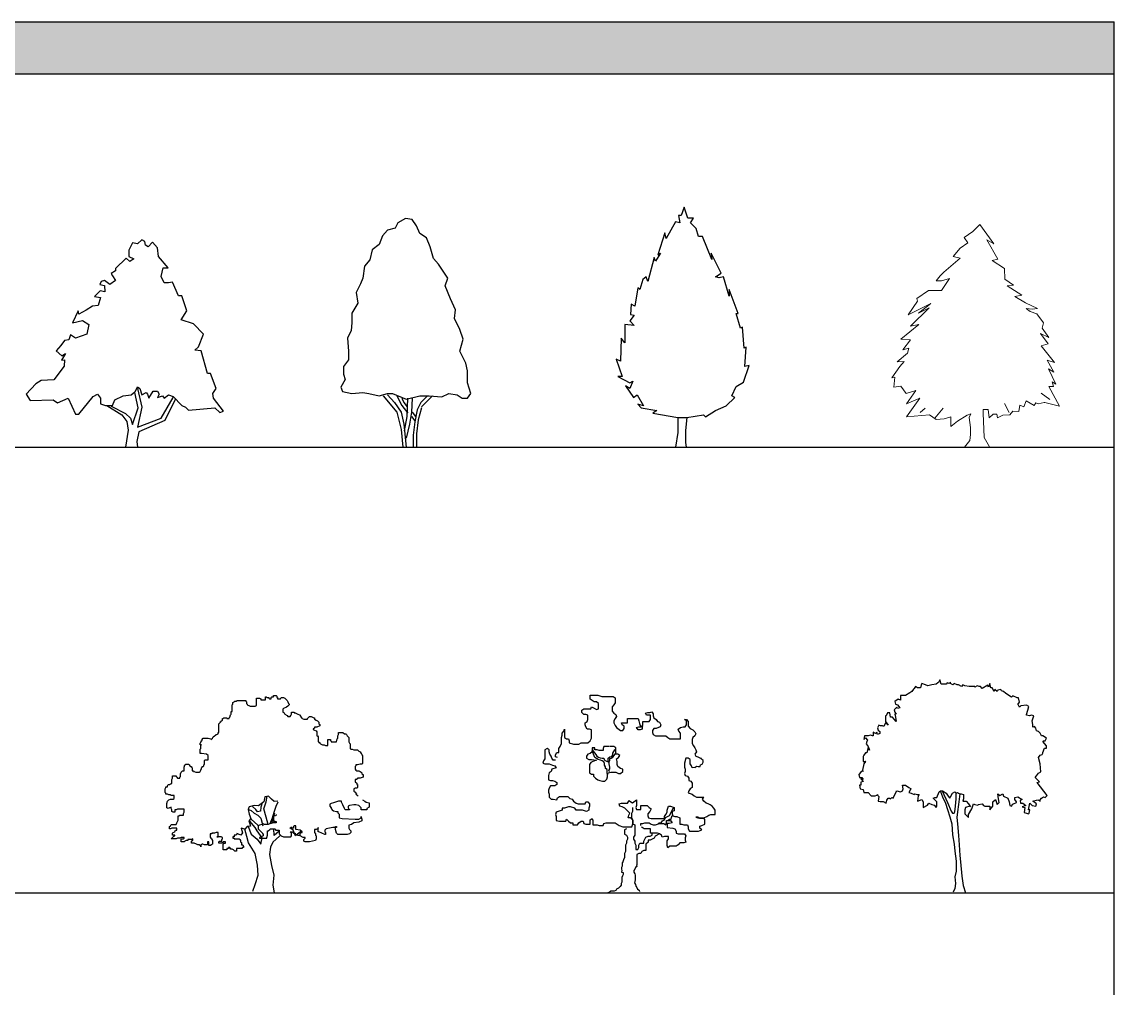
# Model space of a CAD drawing. Header units: millimetres. Extents: x 157249 to 320429, y 217580 to 295459.
# Drawn here: x 276411 to 320429, y 256520 to 295459 of the extents above; entities that cross this region are included whole.
import ezdxf

# ---------------------------------------------------------------- set-up
doc = ezdxf.new("R2010")
doc.units = ezdxf.units.MM
doc.layers.add('www.cad-blocks.net', color=7, linetype='Continuous')

# ---------------------------------------------------------------- blocks, each defined once
blk = doc.blocks.new('A$C7D39105E')
for p, q in [((4276, 8224), (4126, 7933)), ((4126, 7933), (4126, 7675)), ((4478, 8191), (4276, 8224)), ((4654, 8353), (4478, 8191)), ((4780, 8288), (4654, 8353)), ((4805, 8127), (4780, 8288)), ((4905, 8062), (4805, 8127)), ((5081, 8256), (4905, 8062)), ((5284, 8032), (5081, 8256)), ((5333, 7675), (5283, 8030)), ((4025, 7611), (3597, 7192)), ((4176, 7482), (4025, 7611)), ((4126, 7675), (4327, 7579)), ((4327, 7579), (4176, 7482)), ((5710, 7224), (5333, 7675)), ((3597, 7095), (3421, 6998)), ((3597, 7192), (3597, 7095)), ((5434, 6869), (5509, 7224)), ((5509, 7224), (5710, 7224)), ((3019, 6676), (2968, 6547)), ((3144, 6708), (3019, 6676)), ((3371, 6547), (3144, 6708)), ((3597, 6708), (3371, 6547)), ((3421, 6998), (3471, 6901)), ((3471, 6901), (3597, 6708)), ((5559, 6611), (5434, 6869)), ((5735, 6611), (5559, 6611)), ((5886, 6643), (5735, 6611)), ((6138, 6095), (5886, 6643)), ((2973, 6289), (2742, 6063)), ((2968, 6547), (3144, 6514)), ((3170, 6256), (2973, 6289)), ((3144, 6514), (3170, 6256)), ((2742, 6063), (2994, 6031)), ((2994, 6031), (2893, 5708)), ((6264, 6095), (6138, 6095)), ((6465, 5482), (6264, 6095)), ((2088, 5482), (1862, 4999)), ((2113, 5353), (2088, 5482)), ((2415, 5515), (2113, 5353)), ((2667, 5676), (2415, 5515)), ((2893, 5708), (2667, 5676)), ((6239, 5128), (6465, 5482)), ((1862, 4999), (2264, 5095)), ((2264, 5095), (2516, 4934)), ((2516, 4934), (2440, 4547)), ((6742, 4966), (6239, 5128)), ((7144, 4547), (6742, 4966)), ((1786, 4515), (1711, 4321)), ((1987, 4386), (1786, 4515)), ((2440, 4547), (1987, 4386)), ((6943, 4031), (7144, 4547)), ((1384, 4096), (1207, 3870)), ((1534, 4289), (1384, 4096)), ((1711, 4321), (1534, 4289)), ((6792, 3902), (6943, 4031)), ((1207, 3870), (1434, 3676)), ((1585, 3773), (1414, 3493)), ((1434, 3676), (1585, 3773)), ((7044, 3870), (6792, 3902)), ((7295, 2967), (7044, 3870)), ((1520, 3253), (1107, 2709)), ((1414, 3493), (1538, 3507)), ((1538, 3507), (1520, 3253)), ((604, 2677), (377, 2548)), ((1107, 2709), (604, 2677)), ((7421, 2967), (7295, 2967)), ((7647, 2354), (7421, 2967)), ((377, 2548), (0, 2128)), ((4226, 2096), (4377, 2225)), ((4377, 2225), (4402, 2257)), ((4402, 2257), (4478, 2419)), ((4478, 2419), (4578, 2354)), ((4478, 2354), (4654, 1612)), ((4578, 2354), (4654, 2096)), ((4931, 1967), (5107, 2257)), ((5107, 2257), (5283, 2257)), ((5283, 2257), (5358, 2128)), ((7522, 2161), (7647, 2354)), ((0, 2128), (151, 1870)), ((151, 1870), (1082, 1903)), ((1082, 1903), (1258, 1774)), ((1258, 1774), (1685, 1967)), ((1685, 1967), (1987, 1322)), ((2113, 1322), (2692, 2032)), ((2692, 2032), (2868, 2128)), ((2868, 2128), (2994, 1967)), ((2994, 1967), (2994, 1741)), ((3471, 1677), (3572, 1903)), ((3572, 1903), (3899, 2064)), ((3899, 2064), (4226, 2096)), ((4503, 1580), (4377, 2193)), ((4654, 2096), (4830, 2193)), ((4830, 2193), (4880, 2128)), ((4880, 2128), (4931, 1967)), ((5358, 2128), (5283, 1999)), ((5283, 1999), (5484, 2064)), ((5434, 1161), (5912, 1999)), ((5484, 2064), (5559, 1967)), ((5559, 1967), (5735, 2096)), ((6012, 1935), (5585, 1064)), ((5735, 2096), (5912, 2032)), ((5912, 2032), (6264, 1677)), ((7547, 1967), (7522, 2161)), ((7949, 1451), (7547, 1967)), ((1987, 1322), (2113, 1322)), ((2994, 1741), (3195, 1677)), ((3195, 1677), (3471, 1677)), ((3245, 1677), (3849, 1290)), ((3421, 1645), (4000, 1354)), ((4000, 1354), (4201, 1161)), ((4276, 903), (4503, 1580)), ((4654, 1612), (4478, 806)), ((6264, 1677), (6415, 1612)), ((6415, 1612), (6540, 1483)), ((6540, 1483), (7597, 1580)), ((7597, 1580), (7798, 1387)), ((7798, 1387), (7949, 1451)), ((3849, 1290), (4050, 1032)), ((4050, 1032), (4100, 677)), ((4201, 1161), (4276, 903)), ((4478, 806), (5434, 1161)), ((5585, 1064), (4528, 613)), ((4100, 677), (4000, 0)), ((4528, 613), (4453, 226)), ((4453, 226), (4478, 0))]:
    blk.add_line(p, q)
blk = doc.blocks.new('A$C4DBE42BB')
for p, q in [((2190, 8819), (1882, 8732)), ((2293, 9039), (2190, 8819)), ((2601, 9214), (2293, 9039)), ((2875, 9170), (2601, 9214)), ((3046, 8907), (2875, 9170)), ((3183, 8600), (3046, 8907)), ((1677, 8512), (1540, 8161)), ((1882, 8732), (1677, 8512)), ((3457, 8425), (3183, 8600)), ((3594, 8073), (3457, 8425)), ((1266, 7942), (1164, 7547)), ((1540, 8161), (1266, 7942)), ((3731, 7591), (3594, 8073)), ((1164, 7547), (958, 7284)), ((3936, 7371), (3731, 7591)), ((958, 7284), (890, 6801)), ((4312, 6801), (3936, 7371)), ((890, 6801), (787, 6582)), ((4210, 6494), (4312, 6801)), ((787, 6582), (616, 6231)), ((616, 6231), (685, 5792)), ((4415, 5967), (4210, 6494)), ((685, 5792), (445, 5397)), ((4620, 5528), (4415, 5967)), ((445, 5397), (445, 5002)), ((4586, 5178), (4620, 5528)), ((445, 5002), (411, 4695)), ((4792, 4739), (4586, 5178)), ((411, 4695), (274, 4388)), ((4928, 4344), (4792, 4739)), ((274, 4388), (308, 3861)), ((4792, 3861), (4928, 4344)), ((308, 3861), (308, 3510)), ((5031, 3379), (4792, 3861)), ((308, 3510), (103, 3247)), ((103, 3247), (103, 2940)), ((5100, 3072), (5031, 3379)), ((171, 2720), (0, 2413)), ((103, 2940), (171, 2720)), ((5100, 2589), (5100, 3072)), ((0, 2413), (68, 2238)), ((68, 2238), (445, 2150)), ((5236, 2150), (5100, 2589)), ((445, 2150), (890, 2194)), ((890, 2194), (1129, 2150)), ((1129, 2150), (1540, 2062)), ((1540, 2062), (1882, 2150)), ((1711, 2062), (2259, 1404)), ((1882, 2150), (2088, 2150)), ((1882, 2106), (2156, 1799)), ((2088, 2150), (2635, 1931)), ((2156, 1799), (2430, 1404)), ((2259, 2062), (2464, 1667)), ((2464, 1974), (2533, 1799)), ((2533, 1799), (2670, 1623)), ((2635, 1931), (3183, 2062)), ((2670, 1229), (2704, 1974)), ((2875, 1974), (2841, 1404)), ((3217, 1799), (3080, 1492)), ((3183, 2062), (3559, 2062)), ((3491, 2062), (3217, 1799)), ((3696, 2062), (3252, 1623)), ((3559, 2062), (4073, 2018)), ((4073, 2018), (4346, 2150)), ((4346, 2150), (4689, 2106)), ((4689, 2106), (4894, 1974)), ((4894, 1974), (5100, 1974)), ((5100, 1974), (5236, 2150)), ((2259, 1404), (2430, 702)), ((2430, 1404), (2533, 921)), ((2464, 1667), (2704, 1360)), ((2841, 1404), (2772, 921)), ((2875, 1404), (3012, 1229)), ((3080, 1492), (2977, 1009)), ((3252, 1580), (3115, 1097)), ((2533, 921), (2635, 0)), ((2567, 658), (2670, 1229)), ((2772, 921), (2635, 351)), ((2841, 1229), (2977, 1053)), ((2977, 1009), (2909, 483)), ((3115, 1097), (3046, 526)), ((2430, 702), (2498, 0)), ((2909, 483), (2909, 0)), ((3046, 526), (3046, 0))]:
    blk.add_line(p, q)
blk = doc.blocks.new('A$C5C733445')
blk.add_lwpolyline([(2477, 1183), (2837, 1183), (3508, 1290), (3594, 1217), (3997, 1475), (4428, 1659), (4773, 1991), (4658, 2064), (4831, 2433), (5119, 2617), (5349, 3281), (5176, 3244), (5234, 4018), (5147, 3981), (5090, 4829), (5004, 4792), (4831, 5382), (4917, 5382), (4543, 6341), (4543, 6083), (4313, 6857), (4141, 6820), (3997, 6857), (4227, 7004), (3825, 7815), (3853, 7557), (3479, 8479), (3307, 8479), (3221, 8811), (2991, 9032), (3106, 9216), (2876, 9216), (2732, 9659), (2617, 9327), (2502, 9327), (2559, 9032), (2387, 9069), (2013, 8405), (1955, 8626), (1668, 7742), (1783, 7815), (1582, 7484), (1524, 7631), (1265, 6673), (1208, 6857), (1064, 6746), (949, 6341), (863, 6415), (748, 5677), (604, 5751), (575, 5345), (719, 5309), (546, 5087), (719, 4903), (345, 4940), (345, 4203), (201, 4387), (173, 3465), (0, 3539), (230, 2839), (58, 2839), (546, 2581), (661, 2654), (546, 2359), (374, 2470), (690, 1991), (834, 2101), (1093, 1659), (863, 1733), (1006, 1585), (1639, 1475), (1467, 1364)], close=True)
for points in [[(2477, 1183), (2477, 583), (2387, 0)], [(2837, 1183), (2789, 664), (2789, 184), (2818, 0)]]:
    blk.add_lwpolyline(points)
blk = doc.blocks.new('A$C43FF1927')
at = {"lineweight": 0}
for p, q in [((3270, 8684), (3554, 8972)), ((3554, 8972), (4111, 8187)), ((2918, 8443), (3270, 8684)), ((3062, 8226), (2918, 8443)), ((2467, 7677), (2751, 8013)), ((2751, 8013), (3062, 8226)), ((3824, 8355), (4280, 7569)), ((4111, 8187), (3824, 8355)), ((2091, 7048), (2754, 7604)), ((2754, 7604), (2467, 7677)), ((4280, 7569), (4042, 7519)), ((4042, 7519), (4548, 7189)), ((1949, 6903), (2091, 7048)), ((4548, 7189), (4551, 6760)), ((1787, 6691), (1949, 6903)), ((1999, 6693), (1787, 6691)), ((2331, 6791), (1999, 6693)), ((2002, 6311), (2331, 6791)), ((4551, 6760), (4907, 6525)), ((1003, 5990), (1477, 6307)), ((1477, 6307), (2002, 6311)), ((4907, 6525), (4649, 6496)), ((4649, 6496), (5244, 6119)), ((654, 5320), (1031, 5875)), ((1577, 5784), (654, 5320)), ((1031, 5875), (1003, 5990)), ((1083, 5399), (1577, 5784)), ((5244, 6119), (4959, 6069)), ((4959, 6069), (5390, 5814)), ((5390, 5814), (5868, 5579)), ((753, 4872), (1510, 5613)), ((1510, 5613), (1083, 5399)), ((5419, 5576), (5583, 5454)), ((5657, 5550), (5419, 5576)), ((5583, 5454), (5849, 5361)), ((5868, 5579), (5657, 5550)), ((5849, 5361), (6111, 5009)), ((369, 4345), (1086, 4943)), ((1086, 4943), (753, 4872)), ((6111, 5009), (6065, 4791)), ((5998, 4579), (6308, 4153)), ((6333, 4412), (5998, 4579)), ((6065, 4791), (6333, 4412)), ((757, 4320), (369, 4345)), ((447, 3916), (757, 4320)), ((685, 3986), (447, 3916)), ((639, 3775), (685, 3986)), ((6308, 4153), (6023, 4076)), ((6023, 4076), (6552, 3412)), ((213, 3438), (639, 3775)), ((0, 2789), (330, 3248)), ((499, 3440), (213, 3438)), ((330, 3248), (499, 3440)), ((6266, 3506), (6535, 3011)), ((6552, 3412), (6266, 3506)), ((6316, 3152), (6607, 2534)), ((6535, 3011), (6316, 3152)), ((122, 2817), (0, 2789)), ((78, 2408), (122, 2817)), ((363, 2458), (78, 2408)), ((584, 2154), (363, 2458)), ((964, 2272), (584, 2154)), ((587, 1745), (964, 2272)), ((6512, 2438), (6322, 2437)), ((6322, 2437), (6757, 1650)), ((6463, 2629), (6512, 2438)), ((6607, 2534), (6463, 2629)), ((587, 1745), (1130, 1967)), ((591, 1221), (1130, 1967)), ((5420, 1858), (5327, 1619)), ((5735, 1670), (5420, 1858)), ((5802, 1786), (5735, 1670)), ((5898, 1739), (5802, 1786)), ((6136, 1789), (5898, 1739)), ((6017, 2169), (6373, 1913)), ((6163, 1789), (6136, 1789)), ((6757, 1650), (6163, 1789)), ((1138, 1392), (1351, 1560)), ((1735, 1162), (2066, 1566)), ((3184, 1337), (3042, 1288)), ((3117, 1193), (3184, 1337)), ((3878, 1512), (3687, 1511)), ((3687, 1511), (3688, 1368)), ((3688, 1368), (3716, 387)), ((3928, 1179), (3878, 1512)), ((4090, 1323), (3928, 1179)), ((4233, 1324), (4090, 1323)), ((4261, 1182), (4233, 1324)), ((4543, 1756), (4736, 1396)), ((4879, 1445), (4758, 1301)), ((5117, 1427), (4879, 1445)), ((5163, 1686), (5117, 1427)), ((5327, 1619), (5163, 1686)), ((1516, 1303), (591, 1221)), ((1783, 1114), (1516, 1303)), ((2117, 1138), (1783, 1114)), ((2375, 1214), (2117, 1138)), ((2378, 833), (2375, 1214)), ((2642, 1046), (2378, 833)), ((3042, 1288), (2642, 1046)), ((3168, 792), (3117, 1193)), ((4472, 1279), (4261, 1182)), ((4758, 1301), (4472, 1279)), ((3145, 267), (3170, 506)), ((3170, 506), (3168, 792)), ((2936, 0), (3145, 267)), ((3716, 387), (3937, 8))]:
    blk.add_line(p, q, dxfattribs=at)
blk = doc.blocks.new('A$C76B15343')
at = {"linetype": 'Continuous'}
for p, q in [((4354, 7954), (4470, 7954)), ((4354, 7892), (4354, 7954)), ((4470, 7954), (4501, 7923)), ((4501, 7923), (4501, 7865)), ((2689, 7572), (2716, 7603)), ((2689, 7310), (2689, 7572)), ((2716, 7661), (2774, 7688)), ((2716, 7603), (2716, 7661)), ((2774, 7688), (2805, 7719)), ((2805, 7719), (2863, 7719)), ((2863, 7719), (2894, 7750)), ((2894, 7750), (3241, 7750)), ((3241, 7750), (3241, 7719)), ((3241, 7719), (3272, 7688)), ((3272, 7688), (3272, 7630)), ((3272, 7630), (3303, 7603)), ((3303, 7603), (3303, 7572)), ((3303, 7572), (3361, 7545)), ((3361, 7545), (3419, 7514)), ((3419, 7514), (3624, 7514)), ((3624, 7514), (3682, 7545)), ((3682, 7835), (3798, 7835)), ((3682, 7545), (3682, 7835)), ((3798, 7835), (3855, 7808)), ((3855, 7808), (3855, 7777)), ((3855, 7777), (4033, 7777)), ((4033, 7892), (4060, 7892)), ((4033, 7777), (4033, 7892)), ((4060, 7892), (4091, 7865)), ((4091, 7865), (4176, 7865)), ((4176, 7865), (4176, 7835)), ((4176, 7835), (4207, 7808)), ((4207, 7808), (4265, 7808)), ((4265, 7865), (4296, 7892)), ((4265, 7808), (4265, 7865)), ((4296, 7892), (4354, 7892)), ((4501, 7865), (4528, 7865)), ((4528, 7865), (4528, 7808)), ((4528, 7808), (4644, 7808)), ((4644, 7808), (4674, 7865)), ((4674, 7865), (4763, 7865)), ((4763, 7865), (4821, 7835)), ((4879, 7483), (4763, 7425)), ((4821, 7835), (4848, 7808)), ((4848, 7808), (4910, 7750)), ((4937, 7514), (4879, 7483)), ((4910, 7750), (4937, 7688)), ((4937, 7688), (4968, 7630)), ((4995, 7572), (4937, 7514)), ((4968, 7630), (4995, 7603)), ((4995, 7603), (4995, 7572)), ((2337, 7016), (2364, 7047)), ((2364, 7047), (2484, 7047)), ((2484, 7047), (2484, 7016)), ((2569, 7047), (2600, 7078)), ((2569, 7016), (2569, 7047)), ((2600, 7078), (2631, 7163)), ((2631, 7163), (2658, 7194)), ((2658, 7310), (2689, 7310)), ((2658, 7194), (2658, 7310)), ((4763, 7425), (4732, 7398)), ((4732, 7398), (4732, 7282)), ((4732, 7282), (4790, 7252)), ((4790, 7252), (4821, 7194)), ((4821, 7194), (4910, 7136)), ((4910, 7136), (4937, 7105)), ((4937, 7105), (5026, 7105)), ((5026, 7105), (5053, 7136)), ((5053, 7136), (5084, 7194)), ((5084, 7282), (5200, 7282)), ((5084, 7194), (5084, 7282)), ((5200, 7282), (5200, 7252)), ((5200, 7252), (5231, 7252)), ((5231, 7252), (5289, 7221)), ((5289, 7221), (5347, 7194)), ((5347, 7194), (5405, 7163)), ((5405, 7163), (5463, 7105)), ((5463, 7105), (5463, 7078)), ((5463, 7078), (5493, 7078)), ((5493, 7078), (5493, 7047)), ((5493, 7047), (5521, 7016)), ((5725, 7016), (5756, 7047)), ((5756, 7047), (5783, 7078)), ((5783, 7078), (5814, 7105)), ((5814, 7105), (5872, 7105)), ((5872, 7105), (5930, 7078)), ((5930, 7078), (5988, 7047)), ((5988, 7047), (6019, 7047)), ((6019, 7047), (6019, 6989)), ((2163, 6811), (2221, 6873)), ((2163, 6464), (2163, 6811)), ((2221, 6900), (2248, 6900)), ((2221, 6873), (2221, 6900)), ((2248, 6931), (2279, 6931)), ((2248, 6900), (2248, 6931)), ((2279, 6931), (2306, 6958)), ((2306, 7016), (2337, 7016)), ((2306, 6958), (2306, 7016)), ((2484, 7016), (2569, 7016)), ((5521, 7016), (5582, 6989)), ((5582, 6989), (5725, 6989)), ((5725, 6989), (5725, 7016)), ((6019, 6638), (5961, 6607)), ((5961, 6607), (5961, 6580)), ((6019, 6989), (6077, 6958)), ((6019, 6669), (6019, 6638)), ((6108, 6669), (6019, 6669)), ((6077, 6958), (6135, 6931)), ((6224, 6727), (6108, 6669)), ((6135, 6931), (6193, 6873)), ((6193, 6873), (6193, 6811)), ((6193, 6811), (6224, 6784)), ((6224, 6784), (6224, 6727)), ((1491, 6202), (1518, 6202)), ((1491, 6140), (1491, 6202)), ((1518, 6229), (1723, 6229)), ((1518, 6202), (1518, 6229)), ((1723, 6229), (1839, 6202)), ((1839, 6171), (1897, 6229)), ((1897, 6229), (1928, 6286)), ((1928, 6286), (1986, 6317)), ((1986, 6317), (2017, 6344)), ((2017, 6344), (2044, 6375)), ((2044, 6375), (2075, 6375)), ((2075, 6375), (2132, 6406)), ((2132, 6464), (2163, 6464)), ((2132, 6406), (2132, 6464)), ((5961, 6580), (6019, 6549)), ((6019, 6549), (6077, 6522)), ((6077, 6522), (6108, 6491)), ((6108, 6491), (6108, 6317)), ((6108, 6317), (6135, 6317)), ((6135, 6317), (6166, 6286)), ((6166, 6286), (6166, 6082)), ((6544, 6171), (6660, 6171)), ((6544, 5935), (6544, 6171)), ((6660, 6171), (6660, 6140)), ((6896, 6082), (6923, 6202)), ((6923, 6202), (6954, 6229)), ((6954, 6317), (6985, 6375)), ((6954, 6229), (6954, 6317)), ((6985, 6464), (7158, 6464)), ((6985, 6375), (6985, 6464)), ((7158, 6464), (7216, 6406)), ((7216, 6406), (7274, 6406)), ((7274, 6406), (7305, 6375)), ((7305, 6375), (7332, 6317)), ((7332, 6317), (7390, 6259)), ((7390, 6259), (7390, 6082)), ((1402, 6024), (1429, 6055)), ((1402, 5966), (1402, 6024)), ((1460, 5966), (1402, 5966)), ((1402, 5792), (1429, 5819)), ((1402, 5615), (1402, 5792)), ((1429, 6082), (1460, 6113)), ((1429, 6055), (1429, 6082)), ((1429, 5966), (1460, 5966)), ((1429, 5819), (1429, 5966)), ((1460, 6140), (1491, 6140)), ((1460, 6113), (1460, 6140)), ((6166, 6082), (6193, 6082)), ((6193, 6082), (6193, 6055)), ((6193, 6055), (6224, 6055)), ((6224, 6055), (6224, 6024)), ((6224, 6024), (6251, 5997)), ((6251, 5997), (6340, 5966)), ((6340, 5966), (6397, 5966)), ((6397, 5966), (6455, 5935)), ((6455, 5935), (6544, 5935)), ((6660, 6140), (6691, 6113)), ((6691, 6113), (6691, 6082)), ((6691, 6082), (6896, 6082)), ((7390, 6082), (7421, 6024)), ((7421, 6024), (7452, 5997)), ((7452, 5997), (7452, 5819)), ((7452, 5819), (7479, 5792)), ((7479, 5792), (7537, 5792)), ((7537, 5792), (7595, 5761)), ((7595, 5761), (7742, 5761)), ((7742, 5761), (7800, 5704)), ((1460, 5615), (1402, 5615)), ((1665, 5588), (1460, 5615)), ((1576, 5325), (1607, 5352)), ((1576, 5178), (1576, 5325)), ((1607, 5352), (1723, 5352)), ((1723, 5530), (1665, 5588)), ((1723, 5352), (1723, 5530)), ((7800, 5704), (7858, 5673)), ((7858, 5673), (7889, 5615)), ((7889, 5615), (7920, 5588)), ((7920, 5588), (7920, 5557)), ((7920, 5557), (7947, 5530)), ((7947, 5530), (7947, 5205)), ((614, 4796), (641, 4854)), ((641, 4854), (672, 4885)), ((672, 4885), (699, 4916)), ((699, 4916), (757, 4916)), ((757, 5059), (788, 5148)), ((757, 4916), (757, 5059)), ((788, 5148), (819, 5148)), ((819, 5178), (935, 5178)), ((819, 5148), (819, 5178)), ((935, 5178), (962, 5148)), ((962, 5148), (993, 5121)), ((993, 5121), (1024, 5090)), ((1024, 5090), (1051, 5090)), ((1051, 5090), (1051, 5059)), ((1051, 5059), (1082, 5032)), ((1082, 5032), (1082, 4916)), ((1082, 4916), (1140, 4916)), ((1140, 4916), (1140, 4885)), ((1140, 4885), (1167, 4885)), ((1167, 4885), (1228, 4854)), ((1228, 4854), (1371, 4854)), ((1371, 4854), (1402, 4885)), ((1402, 4885), (1429, 4943)), ((1429, 4943), (1460, 5001)), ((1460, 5032), (1491, 5059)), ((1460, 5001), (1460, 5032)), ((1491, 5090), (1518, 5090)), ((1491, 5059), (1491, 5090)), ((1518, 5090), (1549, 5121)), ((1549, 5148), (1576, 5178)), ((1549, 5121), (1549, 5148)), ((7684, 5121), (7657, 5090)), ((7657, 5090), (7657, 4974)), ((7657, 4974), (7684, 4943)), ((7684, 5148), (7684, 5121)), ((7742, 5148), (7684, 5148)), ((7684, 4943), (7715, 4916)), ((7715, 4916), (7800, 4916)), ((7858, 5178), (7742, 5148)), ((7800, 4916), (7858, 4885)), ((7920, 5178), (7858, 5178)), ((7858, 4885), (7889, 4854)), ((7889, 4854), (7920, 4827)), ((7947, 5205), (7920, 5178)), ((232, 4387), (263, 4418)), ((263, 4565), (290, 4623)), ((263, 4418), (263, 4565)), ((290, 4711), (437, 4711)), ((290, 4623), (290, 4711)), ((437, 4711), (437, 4680)), ((437, 4680), (467, 4653)), ((467, 4653), (494, 4623)), ((494, 4623), (583, 4623)), ((583, 4653), (614, 4680)), ((583, 4623), (583, 4653)), ((614, 4680), (614, 4796)), ((7657, 4565), (7657, 4476)), ((7715, 4565), (7657, 4565)), ((7657, 4476), (7715, 4418)), ((7715, 4592), (7715, 4565)), ((7742, 4592), (7715, 4592)), ((7715, 4418), (7715, 4360)), ((7742, 4623), (7742, 4592)), ((7858, 4623), (7742, 4623)), ((7977, 4653), (7858, 4623)), ((7920, 4827), (7920, 4796)), ((7920, 4796), (7947, 4769)), ((7947, 4769), (7977, 4769)), ((7977, 4769), (7977, 4653)), ((0, 4182), (27, 4244)), ((0, 4040), (0, 4182)), ((27, 4009), (0, 4040)), ((27, 4271), (89, 4271)), ((27, 4244), (27, 4271)), ((27, 3978), (27, 4009)), ((89, 3978), (27, 3978)), ((89, 4302), (116, 4360)), ((89, 4271), (89, 4302)), ((147, 3951), (89, 3978)), ((116, 4360), (174, 4360)), ((174, 4360), (205, 4387)), ((205, 4387), (232, 4387)), ((7657, 4213), (7595, 4182)), ((7595, 4182), (7595, 4097)), ((7595, 4097), (7626, 4067)), ((7626, 4067), (7657, 4067)), ((7715, 4213), (7657, 4213)), ((7657, 4067), (7657, 4040)), ((7657, 4040), (7684, 4040)), ((7684, 4040), (7684, 4009)), ((7684, 4009), (7715, 3978)), ((7684, 3978), (7715, 3951)), ((7715, 4360), (7742, 4360)), ((7742, 4244), (7715, 4213)), ((7742, 4360), (7742, 4244)), ((58, 3599), (89, 3688)), ((58, 3426), (58, 3599)), ((89, 3688), (147, 3746)), ((205, 3951), (147, 3951)), ((147, 3746), (205, 3777)), ((232, 3920), (205, 3951)), ((205, 3777), (321, 3777)), ((352, 3920), (232, 3920)), ((321, 3777), (352, 3804)), ((352, 3804), (352, 3920)), ((6691, 3599), (6633, 3572)), ((6633, 3572), (6633, 3484)), ((6780, 3630), (6691, 3599)), ((6985, 3688), (6780, 3630)), ((7101, 3688), (6985, 3688)), ((7101, 3657), (7101, 3688)), ((7158, 3542), (7101, 3657)), ((7216, 3395), (7158, 3542)), ((7595, 3542), (7421, 3511)), ((7684, 3542), (7595, 3542)), ((7800, 3511), (7684, 3542)), ((7715, 3951), (7773, 3893)), ((7947, 3746), (8035, 3688)), ((8035, 3688), (8093, 3657)), ((8093, 3657), (8209, 3630)), ((8209, 3630), (8209, 3453)), ((116, 3395), (58, 3426)), ((174, 3426), (116, 3395)), ((232, 3453), (174, 3426)), ((232, 3395), (232, 3453)), ((263, 3337), (232, 3395)), ((263, 3279), (263, 3337)), ((321, 3248), (263, 3279)), ((379, 3248), (321, 3248)), ((379, 3337), (379, 3248)), ((437, 3337), (379, 3337)), ((494, 3368), (437, 3337)), ((757, 3368), (494, 3368)), ((525, 3105), (556, 3105)), ((525, 2928), (525, 3105)), ((556, 3105), (583, 3132)), ((583, 3132), (730, 3132)), ((730, 3190), (757, 3248)), ((730, 3132), (730, 3190)), ((757, 3248), (757, 3368)), ((4296, 2839), (4412, 3221)), ((4354, 3105), (4354, 2901)), ((4443, 3105), (4354, 3105)), ((6633, 3484), (6691, 3426)), ((6691, 3426), (6691, 3395)), ((6691, 3395), (6718, 3337)), ((6718, 3337), (6780, 3306)), ((6780, 3306), (6896, 3279)), ((6896, 3279), (6954, 3279)), ((6954, 3279), (6954, 3221)), ((6954, 3221), (7012, 3163)), ((7012, 3163), (7012, 3017)), ((7247, 3337), (7216, 3395)), ((7421, 3337), (7247, 3337)), ((7421, 3511), (7363, 3484)), ((7363, 3484), (7363, 3426)), ((7363, 3426), (7390, 3368)), ((7390, 3368), (7421, 3368)), ((7421, 3368), (7421, 3337)), ((7889, 3426), (7800, 3511)), ((7889, 3337), (7889, 3426)), ((8124, 3337), (7889, 3337)), ((8209, 3453), (8124, 3395)), ((8124, 3395), (8124, 3337)), ((174, 2665), (205, 2696)), ((174, 2576), (174, 2665)), ((205, 2696), (232, 2754)), ((232, 2754), (437, 2754)), ((437, 2754), (467, 2812)), ((467, 2812), (494, 2870)), ((494, 2870), (525, 2928)), ((3798, 2723), (3740, 2696)), ((3740, 2696), (3740, 2576)), ((3886, 2754), (3798, 2723)), ((3944, 2781), (3886, 2754)), ((4002, 2754), (3944, 2781)), ((4149, 2754), (4002, 2754)), ((4207, 2781), (4149, 2754)), ((4354, 2812), (4207, 2781)), ((4501, 2839), (4296, 2839)), ((4354, 2901), (4381, 2901)), ((4470, 2812), (4354, 2812)), ((4381, 2901), (4443, 2870)), ((4443, 2870), (4470, 2870)), ((4470, 2870), (4470, 2812)), ((5200, 2696), (5173, 2665)), ((5173, 2665), (5173, 2607)), ((5258, 2696), (5200, 2696)), ((5258, 2549), (5258, 2696)), ((6865, 2665), (6896, 2665)), ((6865, 2549), (6865, 2665)), ((6896, 2665), (6896, 2634)), ((7012, 3017), (7128, 2986)), ((7128, 2986), (7657, 2959)), ((7510, 2754), (7390, 2723)), ((7390, 2723), (7390, 2607)), ((7595, 2812), (7510, 2754)), ((7800, 2839), (7595, 2812)), ((7657, 2959), (7800, 2959)), ((7800, 2959), (7889, 3017)), ((7920, 2901), (7800, 2839)), ((7889, 3074), (7889, 3044)), ((7889, 3017), (7889, 3074)), ((7889, 3044), (7920, 2959)), ((7920, 2959), (7920, 2901)), ((205, 2576), (174, 2576)), ((263, 2607), (205, 2576)), ((467, 2607), (263, 2607)), ((263, 2198), (290, 2229)), ((290, 2403), (321, 2430)), ((290, 2314), (290, 2403)), ((379, 2314), (290, 2314)), ((290, 2229), (352, 2287)), ((321, 2430), (379, 2461)), ((352, 2287), (379, 2287)), ((379, 2461), (409, 2519)), ((379, 2287), (379, 2314)), ((409, 2519), (467, 2519)), ((467, 2519), (467, 2607)), ((641, 2229), (583, 2198)), ((757, 2229), (641, 2229)), ((757, 2198), (757, 2229)), ((1812, 2372), (1812, 2229)), ((1870, 2372), (1812, 2372)), ((1812, 2229), (1839, 2229)), ((1839, 2229), (1839, 2198)), ((1870, 2403), (1870, 2372)), ((1986, 2403), (1870, 2403)), ((2044, 2430), (1986, 2403)), ((2132, 2430), (2044, 2430)), ((2075, 2256), (2132, 2256)), ((2248, 2256), (2075, 2256)), ((2132, 2256), (2132, 2430)), ((2306, 2229), (2248, 2256)), ((2306, 2167), (2306, 2229)), ((2716, 2256), (2716, 2198)), ((2774, 2256), (2716, 2256)), ((2774, 2314), (2774, 2256)), ((2836, 2314), (2774, 2314)), ((2863, 2345), (2836, 2314)), ((2921, 2372), (2863, 2345)), ((3740, 2576), (3913, 2403)), ((3944, 2287), (3798, 2229)), ((3798, 2229), (3798, 2198)), ((3913, 2403), (3913, 2372)), ((3913, 2372), (3944, 2372)), ((3944, 2372), (3944, 2287)), ((4091, 2229), (4118, 2314)), ((4091, 2198), (4091, 2229)), ((4118, 2491), (4149, 2491)), ((4118, 2314), (4118, 2491)), ((4149, 2491), (4207, 2549)), ((4207, 2549), (4238, 2576)), ((4238, 2576), (4412, 2576)), ((4412, 2576), (4443, 2549)), ((4443, 2549), (4443, 2519)), ((4443, 2519), (4586, 2519)), ((4586, 2519), (4586, 2372)), ((4586, 2372), (4617, 2345)), ((4617, 2345), (4674, 2287)), ((4674, 2287), (4763, 2256)), ((4763, 2256), (5053, 2256)), ((5026, 2461), (5111, 2461)), ((5084, 2403), (5026, 2461)), ((5111, 2634), (5053, 2634)), ((5053, 2256), (5084, 2287)), ((5084, 2287), (5084, 2403)), ((5111, 2607), (5111, 2634)), ((5173, 2607), (5111, 2607)), ((5111, 2461), (5142, 2430)), ((5142, 2430), (5173, 2403)), ((5173, 2403), (5231, 2403)), ((5231, 2403), (5231, 2372)), ((5231, 2372), (5258, 2345)), ((5436, 2519), (5258, 2549)), ((5258, 2345), (5289, 2345)), ((5289, 2345), (5347, 2314)), ((5347, 2314), (5405, 2314)), ((5521, 2461), (5436, 2519)), ((5436, 2372), (5463, 2430)), ((5436, 2287), (5436, 2372)), ((5551, 2229), (5436, 2287)), ((5463, 2430), (5521, 2430)), ((5521, 2430), (5521, 2461)), ((5640, 2229), (5551, 2229)), ((5640, 2198), (5640, 2229)), ((6019, 2549), (6019, 2430)), ((6077, 2549), (6019, 2549)), ((6019, 2430), (6050, 2372)), ((6050, 2372), (6050, 2314)), ((6050, 2314), (6077, 2287)), ((6135, 2576), (6077, 2549)), ((6077, 2287), (6077, 2167)), ((6166, 2607), (6135, 2576)), ((6166, 2634), (6166, 2607)), ((6166, 2461), (6166, 2634)), ((6193, 2461), (6166, 2461)), ((6312, 2403), (6193, 2461)), ((6428, 2345), (6312, 2403)), ((6486, 2576), (6428, 2519)), ((6428, 2519), (6428, 2461)), ((6428, 2461), (6455, 2430)), ((6455, 2345), (6428, 2345)), ((6455, 2430), (6455, 2345)), ((6749, 2634), (6486, 2576)), ((6896, 2634), (6749, 2634)), ((6896, 2403), (6865, 2549)), ((6954, 2345), (6896, 2403)), ((7332, 2345), (6954, 2345)), ((7421, 2372), (7332, 2345)), ((7390, 2607), (7421, 2549)), ((7421, 2549), (7479, 2491)), ((7479, 2430), (7421, 2372)), ((7479, 2491), (7479, 2430)), ((232, 2167), (263, 2198)), ((437, 2167), (232, 2167)), ((494, 2198), (437, 2167)), ((583, 2198), (494, 2198)), ((641, 2167), (730, 2167)), ((641, 2051), (641, 2167)), ((757, 2051), (641, 2051)), ((730, 2167), (757, 2198)), ((788, 2082), (757, 2051)), ((846, 2109), (788, 2082)), ((904, 2109), (846, 2109)), ((904, 2140), (904, 2109)), ((1051, 2140), (904, 2140)), ((1109, 2167), (1051, 2140)), ((1051, 2082), (1082, 2109)), ((1051, 1993), (1051, 2082)), ((1167, 1993), (1051, 1993)), ((1082, 2109), (1109, 2109)), ((1109, 2109), (1109, 2167)), ((1256, 1963), (1167, 1993)), ((1313, 1936), (1256, 1963)), ((1371, 1936), (1313, 1936)), ((1429, 1878), (1371, 1936)), ((1491, 1963), (1429, 1936)), ((1429, 1936), (1429, 1847)), ((1429, 1847), (1429, 1878)), ((1518, 1963), (1491, 1963)), ((1576, 1936), (1518, 1963)), ((1696, 1936), (1576, 1936)), ((1696, 2051), (1696, 1936)), ((1754, 2051), (1696, 2051)), ((1754, 1905), (1754, 2051)), ((1839, 1905), (1754, 1905)), ((1839, 2198), (1870, 2167)), ((1897, 1963), (1839, 1936)), ((1839, 1936), (1839, 1905)), ((1870, 2167), (1870, 2140)), ((1870, 2140), (1897, 2109)), ((1897, 2109), (1897, 1963)), ((2163, 2051), (2190, 2082)), ((2163, 1993), (2163, 2051)), ((2279, 1993), (2163, 1993)), ((2190, 2082), (2279, 2082)), ((2279, 2140), (2306, 2167)), ((2279, 2082), (2279, 2140)), ((2279, 2024), (2279, 1993)), ((2337, 2024), (2279, 2024)), ((2337, 2051), (2337, 2024)), ((2426, 2051), (2337, 2051)), ((2337, 1963), (2364, 1993)), ((2337, 1731), (2337, 1963)), ((2364, 1993), (2426, 1993)), ((2426, 1993), (2426, 2051)), ((2484, 1789), (2484, 1731)), ((2542, 1789), (2484, 1789)), ((2542, 1820), (2542, 1789)), ((2600, 1820), (2542, 1820)), ((2631, 1789), (2600, 1820)), ((2631, 1758), (2631, 1789)), ((2716, 2198), (2774, 2198)), ((2774, 2198), (2774, 2167)), ((2774, 2167), (2979, 2167)), ((2863, 1789), (2863, 1673)), ((3098, 1789), (2863, 1789)), ((2979, 2167), (3009, 2140)), ((3009, 2140), (3036, 2109)), ((3036, 2109), (3036, 2051)), ((3036, 2051), (3067, 2024)), ((3067, 2024), (3067, 1936)), ((3067, 1936), (3125, 1936)), ((3098, 1820), (3098, 1789)), ((3156, 1820), (3098, 1820)), ((3125, 1936), (3156, 1878)), ((3156, 1878), (3156, 1820)), ((3798, 2198), (4091, 2198)), ((5582, 2140), (5640, 2198)), ((5582, 2082), (5582, 2140)), ((5640, 2051), (5582, 2082)), ((5814, 2051), (5640, 2051)), ((5930, 2082), (5814, 2051)), ((6050, 2109), (5930, 2082)), ((6077, 2167), (6050, 2109)), ((2484, 1731), (2337, 1731)), ((2689, 1758), (2631, 1758)), ((2747, 1731), (2689, 1758)), ((2805, 1673), (2747, 1731)), ((2863, 1673), (2805, 1673))]:
    blk.add_line(p, q, dxfattribs=at)
for p, q in [((3966, 3670), (3761, 3504)), ((3907, 3623), (3850, 3445)), ((4011, 3859), (3966, 3670)), ((3968, 3375), (4071, 3670)), ((4158, 3890), (4011, 3859)), ((4071, 3670), (4112, 3890)), ((4277, 3773), (4158, 3890)), ((4383, 3673), (4277, 3773)), ((4530, 3687), (4383, 3673)), ((4530, 3644), (4456, 3480)), ((3320, 3370), (3467, 3312)), ((3365, 3429), (3337, 3353)), ((3337, 3353), (3380, 3164)), ((3378, 3459), (3365, 3429)), ((3584, 3519), (3378, 3459)), ((3380, 3164), (3441, 2987)), ((3467, 3312), (3586, 3207)), ((3644, 3355), (3513, 3472)), ((3761, 3504), (3584, 3519)), ((3586, 3207), (3734, 3120)), ((3721, 3255), (3644, 3355)), ((3838, 3285), (3721, 3255)), ((3734, 3120), (3853, 3003)), ((3850, 3445), (3838, 3285)), ((4059, 3051), (3968, 3375)), ((4369, 3230), (4312, 3007)), ((4456, 3480), (4369, 3230)), ((4488, 3113), (4488, 3156)), ((3296, 2674), (3208, 2556)), ((3430, 2688), (3296, 2674)), ((3342, 2675), (3462, 2364)), ((3441, 2987), (3370, 2898)), ((3370, 2898), (3413, 2781)), ((3620, 2631), (3412, 2882)), ((3413, 2781), (3430, 2688)), ((3725, 2720), (3457, 2971)), ((3749, 2700), (3725, 2720)), ((3853, 3003), (3931, 2692)), ((4146, 2754), (4059, 3051)), ((4312, 3007), (4212, 2782)), ((3050, 2319), (2885, 2389)), ((3108, 2408), (3050, 2319)), ((3060, 2597), (3108, 2408)), ((3208, 2556), (3060, 2597)), ((3286, 2262), (3208, 2556)), ((3347, 2009), (3286, 2262)), ((3462, 2364), (3700, 2160)), ((3697, 2501), (3620, 2631)), ((3906, 2208), (3697, 2501)), ((3849, 1954), (3906, 2208)), ((4600, 2285), (4337, 2034)), ((4393, 2312), (4378, 2576)), ((4586, 2488), (4393, 2312)), ((4647, 2314), (4600, 2285)), ((5158, 2525), (5023, 2612)), ((5219, 2348), (5158, 2525)), ((5249, 2290), (5219, 2348)), ((5466, 2468), (5249, 2290)), ((3616, 1586), (3347, 2009)), ((3700, 2160), (3849, 1954)), ((4233, 1839), (4193, 1544)), ((4337, 2034), (4233, 1839)), ((3721, 1115), (3616, 1586)), ((4193, 1544), (4285, 1103)), ((3741, 703), (3721, 1115)), ((4285, 1103), (4377, 708)), ((3626, 331), (3741, 703)), ((4377, 708), (4333, 307)), ((3522, 65), (3626, 331)), ((4333, 307), (4382, 0))]:
    blk.add_line(p, q)
blk = doc.blocks.new('A$C38811C5D')
for p, q in [((6393, 5388), (6382, 5422)), ((6465, 5331), (6393, 5388)), ((6465, 5259), (6465, 5331)), ((6120, 5044), (6192, 5101)), ((6192, 5101), (6264, 5087)), ((6264, 5087), (6335, 5087)), ((6335, 5087), (6350, 5159)), ((6350, 5159), (6422, 5187)), ((6422, 5187), (6465, 5259))]:
    blk.add_line(p, q)
for points in [[(588, 5450), (504, 5478), (504, 5562), (560, 5646), (644, 5646), (644, 5814), (700, 5898), (756, 6010), (756, 6261), (784, 6345), (784, 6429), (840, 6513), (868, 6597), (868, 6261), (952, 6205), (1036, 6205), (1064, 6121), (1064, 6038), (1232, 5982), (1455, 5982), (1539, 6038), (1819, 6038), (1903, 6121), (1959, 6233), (1959, 6569), (1875, 6597), (1791, 6597), (1735, 6681), (1707, 6765), (1707, 6849), (1791, 6904), (1819, 6988), (1819, 7156), (1735, 7184), (1651, 7184), (1567, 7268), (1567, 7352), (1651, 7408), (1931, 7408), (1959, 7492), (2071, 7436), (2155, 7380), (2239, 7408), (2239, 7631), (2155, 7687), (2071, 7687), (1987, 7743), (1903, 7799), (1903, 7967), (2211, 7967), (2295, 7939), (2379, 7911), (2827, 7911), (2911, 7855), (2911, 7659), (2855, 7576), (2799, 7492), (2799, 7324), (2855, 7240), (2939, 7184), (2967, 7100), (2911, 7016), (2855, 6932), (2855, 6849), (2911, 6737), (2967, 6653), (3135, 6541), (3219, 6541), (3275, 6625), (3275, 6709), (3191, 6765), (3163, 6849), (3415, 6849), (3415, 7016), (3835, 7016), (3862, 6932), (3890, 6821), (3918, 6737), (4002, 6709), (4002, 6597), (3918, 6569), (3835, 6569), (3779, 6653), (3862, 6681), (3946, 6681), (4030, 6737), (4030, 6904), (4282, 6904), (4338, 6988), (4338, 7156), (4170, 7156), (4142, 7240), (4226, 7268), (4310, 7268), (4394, 7296), (4450, 7212), (4450, 7128), (4478, 7044), (4562, 6988), (4618, 6904), (4702, 6876), (4758, 6765), (4730, 6681), (4562, 6625), (4478, 6625), (4422, 6541), (4422, 6457), (4450, 6373), (4534, 6317), (4954, 6317), (5038, 6261), (5122, 6205), (5542, 6205), (5542, 6429), (5486, 6513), (5458, 6597), (5542, 6653), (5654, 6681), (5738, 6681), (5794, 6765), (5794, 6932), (5710, 6988), (5794, 6988), (5850, 6904), (5850, 6709), (5934, 6625), (6046, 6569), (6130, 6485), (6158, 6401), (6130, 6317), (6046, 6261), (6018, 6177), (6018, 6010), (6074, 5926), (6130, 5842), (6158, 5758), (6186, 5674), (6130, 5590), (6158, 5506), (6242, 5478), (6354, 5422), (6382, 5422)], [(504, 5338), (420, 5338), (364, 5422), (336, 5506), (280, 5590), (252, 5674), (252, 5758), (168, 5814), (84, 5758), (84, 5394), (28, 5311), (0, 5227), (84, 5199), (252, 5199), (392, 5143), (476, 5115), (532, 5031), (364, 4975), (336, 4891), (252, 4835), (224, 4723), (224, 4556), (308, 4528), (392, 4528), (476, 4500), (560, 4444), (560, 4360), (476, 4304), (308, 4304), (252, 4220), (224, 4136), (224, 4052), (252, 3968), (252, 3856), (336, 3773), (420, 3773), (560, 3745), (588, 3828), (672, 3884), (1008, 3884), (1092, 3801), (1176, 3773), (1232, 3689), (1343, 3605), (1427, 3577), (1707, 3577), (1735, 3661), (1819, 3661), (1875, 3577), (1875, 3493), (1847, 3409), (1847, 3325), (1763, 3269), (1595, 3325), (1343, 3325), (1287, 3409), (1120, 3465), (1036, 3465), (868, 3409), (784, 3409), (784, 3325), (616, 3269), (532, 3241), (504, 3157), (532, 3073), (532, 2906), (672, 2878), (924, 2878), (952, 2962), (1036, 2878), (1120, 2822), (1204, 2822), (1204, 2738), (1399, 2738), (1455, 2822), (1539, 2878), (1623, 2878), (1651, 2794), (1735, 2766), (1903, 2766), (1903, 2934), (1987, 2990), (2015, 2906), (2015, 2738), (2183, 2738), (2267, 2710), (2435, 2710), (2463, 2794), (2547, 2822), (2911, 2822), (2995, 2766), (3079, 2710), (3219, 2654), (3583, 2654), (3611, 2738), (3639, 2822), (3639, 2906), (3527, 3018), (3443, 3018), (3471, 3129), (3499, 3213), (3387, 3325), (3303, 3409), (3191, 3465), (3107, 3493), (3079, 3577), (3163, 3605), (3415, 3605), (3471, 3689), (3471, 3717), (3618, 3629), (3779, 3745), (3779, 3521), (3751, 3437), (3779, 3353), (3946, 3353), (3946, 3521), (4198, 3521), (4282, 3437), (4366, 3381), (4310, 3269), (4226, 3185), (4226, 3101), (4254, 3018), (4366, 2990), (4898, 2990), (4898, 3073), (4954, 3157), (5010, 3241), (5010, 3325), (5038, 3409), (5066, 3493), (5150, 3493), (5290, 3437), (5290, 3297), (5206, 3269), (5206, 3185), (5234, 3101), (5318, 3073), (5402, 3073), (5514, 3018), (5514, 2766), (5598, 2766), (5682, 2738), (5822, 2738), (5850, 2654), (5850, 2570), (5906, 2486), (6270, 2486), (6410, 2542), (6326, 2598), (6326, 2682), (6410, 2710), (6521, 2766), (6521, 2962), (6437, 2990), (6326, 2990), (6242, 3045), (6158, 3045), (6242, 3018), (6493, 3018), (6605, 3073), (6689, 3129), (6773, 3157), (6941, 3157), (6941, 3325), (6885, 3409), (6829, 3493), (6745, 3549), (6661, 3577), (6577, 3605), (6493, 3689), (6437, 3773), (6493, 3856)], [(2659, 5898), (2463, 5898), (2435, 5814), (2435, 5730), (2267, 5730), (2183, 5758), (2099, 5758), (2099, 5842), (1987, 5842), (1987, 5674), (1903, 5618), (1819, 5590), (1763, 5506), (1763, 5422), (1847, 5366), (1959, 5366), (2155, 5338), (2015, 5283), (1931, 5255), (1875, 5171), (1875, 4835), (1959, 4779), (2043, 4779), (2043, 4695), (2127, 4611), (2211, 4556), (2295, 4528), (2407, 4500), (2491, 4500), (2575, 4583), (2603, 4667), (2603, 4751), (2631, 4835), (2743, 4863), (2939, 4863), (3051, 4807), (3135, 4807), (3219, 4891), (3219, 4975), (3135, 5003), (3023, 5087), (2995, 5171), (2995, 5283), (2967, 5394), (3051, 5450), (3107, 5534), (3023, 5590), (2939, 5590), (2939, 5842), (2855, 5898), (2687, 5898)], [(2002, 5837), (2002, 5770), (2029, 5703), (2083, 5635), (2137, 5568), (2177, 5501), (2245, 5460), (2312, 5433), (2393, 5420), (2461, 5420), (2474, 5353), (2568, 5299), (2636, 5272), (2636, 5420), (2703, 5474), (2784, 5487), (2825, 5555), (2825, 5622), (2865, 5689), (2905, 5757), (2932, 5784)], [(2609, 4760), (2595, 4827), (2595, 4962), (2528, 5002), (2528, 5070), (2488, 5137), (2488, 5204), (2461, 5272), (2393, 5312), (2326, 5339), (2231, 5366), (2164, 5406), (2097, 5447), (2070, 5514), (2043, 5582), (2016, 5649), (1989, 5716)], [(2946, 5649), (2905, 5582), (2852, 5514), (2825, 5447), (2757, 5406), (2690, 5393), (2690, 5326), (2663, 5258), (2663, 5191), (2676, 5124), (2690, 5056), (2690, 4989), (2649, 4922), (2690, 4881)], [(6120, 5044), (6018, 5031), (5990, 5115), (5934, 5199), (5934, 5366), (5850, 5422), (5766, 5422), (5710, 5227), (5710, 5059), (5738, 4975), (5738, 4891), (5710, 4807), (5738, 4723), (5822, 4695), (5878, 4611), (5878, 4528), (5962, 4500), (6018, 4416), (6018, 4248), (5934, 4192), (5878, 4108), (5850, 4024), (6018, 3968), (6102, 3912), (6186, 3856), (6493, 3856)], [(3617, 3439), (3617, 3274), (3576, 3191), (3576, 3026), (3617, 2943), (3617, 2778), (3700, 2737), (3700, 2324), (3659, 2242), (3659, 2159), (3700, 2076), (3700, 1994), (3741, 1911), (3741, 1746), (3824, 1746), (3865, 1829), (3865, 1911), (3907, 1994), (4072, 1994), (4072, 2076), (4113, 2159), (4155, 2242), (4237, 2283), (4320, 2283), (4402, 2324), (4402, 2407)], [(4644, 2775), (4692, 2820), (4774, 2820), (4816, 2902), (4898, 2943), (4940, 3026), (5022, 3067), (5105, 3109), (5273, 3444)], [(5029, 2907), (5101, 2964), (5172, 2964), (5187, 3036), (5215, 3107), (5230, 3107)], [(3946, 2710), (3946, 2794), (4030, 2794), (4114, 2822), (4282, 2822), (4366, 2766), (4450, 2738), (4534, 2738), (4618, 2766), (4702, 2794), (4870, 2794), (4954, 2738), (4982, 2822), (4982, 2906), (5150, 2906), (5206, 2822), (5094, 2794), (5010, 2794), (5010, 2626), (5234, 2598), (5318, 2570), (5374, 2486), (5374, 2402), (5458, 2374), (5710, 2374), (5766, 2290), (5738, 2207), (5738, 2123), (5766, 2039), (5682, 2011), (5514, 2011), (5458, 1927), (5374, 1871), (5122, 1871), (5038, 1815), (5010, 1899), (5010, 2095), (5066, 2179), (5066, 2263), (4898, 2263), (4814, 2235), (4786, 2318), (4702, 2374), (4618, 2402), (4338, 2402), (4338, 2570), (4086, 2570), (4002, 2626), (3974, 2654)], [(3369, 2572), (3287, 2531), (3287, 2365), (3369, 2324), (3411, 2242), (3411, 2159), (3369, 2076), (3369, 1994), (3328, 1911), (3328, 1664), (3287, 1581), (3287, 1416), (3245, 1333), (3204, 1210)], [(4705, 2372), (4526, 2283), (4485, 2200), (4402, 2159), (4320, 2118), (4237, 2118), (4237, 2035), (4155, 1953), (4155, 1705), (4072, 1705), (3989, 1664), (3948, 1581), (3865, 1581), (3783, 1540), (3783, 1127)], [(3196, 1213), (3196, 1077), (3172, 1015), (3172, 953), (3184, 891), (3172, 829), (3234, 817), (3234, 742), (3209, 681), (3184, 619), (3184, 433), (3159, 371), (3159, 309), (3110, 247), (3048, 186), (2974, 148), (2936, 87), (2874, 62), (2738, 62), (2676, 12), (2614, 0)], [(3779, 1126), (3791, 1064), (3729, 1015), (3704, 953), (3667, 891), (3667, 829), (3704, 767), (3717, 705), (3717, 520), (3704, 458), (3692, 396), (3729, 334), (3741, 272), (3791, 210), (3816, 148), (3878, 99), (3890, 49)]]:
    blk.add_lwpolyline(points)
blk = doc.blocks.new('A$C30D87254')
for p, q in [((2513, 8373), (2484, 8258)), ((2543, 8429), (2513, 8373)), ((2688, 8373), (2543, 8429)), ((2774, 8343), (2688, 8373)), ((2945, 8373), (2774, 8343)), ((3120, 8403), (2945, 8373)), ((3176, 8459), (3120, 8403)), ((3236, 8518), (3176, 8459)), ((3266, 8574), (3236, 8518)), ((3322, 8402), (3266, 8574)), ((3523, 8402), (3322, 8402)), ((3552, 8458), (3523, 8402)), ((3638, 8429), (3552, 8458)), ((3698, 8488), (3638, 8429)), ((3698, 8428), (3698, 8488)), ((3783, 8372), (3698, 8428)), ((3843, 8428), (3783, 8372)), ((3958, 8372), (3843, 8428)), ((4014, 8372), (3958, 8372)), ((4130, 8313), (4014, 8372)), ((4189, 8372), (4130, 8313)), ((4275, 8342), (4189, 8372)), ((5198, 8371), (4967, 8226)), ((5228, 8285), (5198, 8371)), ((5284, 8427), (5228, 8285)), ((5314, 8256), (5284, 8427)), ((1850, 7942), (1675, 7942)), ((1675, 7942), (1675, 7767)), ((1880, 7942), (1850, 7942)), ((2051, 8057), (1880, 7942)), ((2137, 8113), (2051, 8057)), ((2197, 8199), (2137, 8113)), ((2226, 8229), (2197, 8199)), ((2282, 8314), (2226, 8229)), ((2368, 8258), (2282, 8314)), ((2484, 8258), (2368, 8258)), ((4446, 8312), (4275, 8342)), ((4562, 8312), (4446, 8312)), ((4677, 8312), (4562, 8312)), ((4766, 8342), (4677, 8286)), ((4677, 8286), (4677, 8312)), ((4852, 8312), (4766, 8342)), ((4908, 8312), (4852, 8312)), ((4967, 8226), (4908, 8312)), ((5370, 8256), (5314, 8256)), ((5459, 8110), (5370, 8256)), ((5485, 8196), (5459, 8110)), ((5574, 8110), (5485, 8196)), ((5601, 8170), (5574, 8110)), ((5716, 8196), (5601, 8170)), ((5746, 8140), (5716, 8196)), ((5831, 8110), (5746, 8140)), ((5920, 8024), (5831, 8110)), ((6151, 7879), (5920, 8024)), ((6207, 7938), (6151, 7879)), ((6382, 7849), (6207, 7938)), ((1589, 7797), (1444, 7711)), ((1444, 7711), (1474, 7596)), ((1474, 7596), (1559, 7566)), ((1559, 7566), (1648, 7451)), ((1675, 7767), (1589, 7797)), ((6438, 7849), (6382, 7849)), ((6408, 7592), (6468, 7677)), ((6438, 7562), (6408, 7592)), ((6468, 7677), (6438, 7849)), ((6468, 7476), (6438, 7562)), ((6524, 7532), (6468, 7476)), ((6755, 7562), (6524, 7532)), ((6844, 7502), (6755, 7562)), ((6814, 7360), (6844, 7502)), ((1097, 7134), (1071, 7134)), ((1071, 7134), (1071, 7019)), ((1157, 7250), (1097, 7134)), ((1242, 7250), (1157, 7250)), ((1272, 7075), (1242, 7250)), ((1358, 7075), (1272, 7075)), ((1417, 6989), (1358, 7075)), ((1533, 7480), (1417, 7365)), ((1417, 7365), (1444, 7276)), ((1444, 7276), (1503, 7190)), ((1503, 7190), (1444, 7190)), ((1444, 7190), (1473, 7075)), ((1473, 7075), (1503, 6903)), ((1559, 7421), (1533, 7480)), ((1648, 7451), (1559, 7421)), ((6754, 7186), (6814, 7360)), ((6754, 7156), (6754, 7186)), ((6870, 7129), (6754, 7156)), ((6959, 7156), (6870, 7129)), ((7045, 7129), (6959, 7156)), ((7015, 7014), (7045, 7129)), ((810, 6759), (750, 6643)), ((750, 6643), (780, 6557)), ((866, 6729), (810, 6759)), ((955, 6729), (866, 6729)), ((1011, 6699), (955, 6729)), ((1071, 6844), (1011, 6699)), ((1071, 7019), (1071, 6903)), ((1071, 6903), (1186, 6758)), ((1186, 6758), (1071, 6844)), ((1503, 6903), (1417, 6989)), ((6985, 6925), (7015, 7014)), ((7015, 6783), (6985, 6925)), ((7014, 6694), (7015, 6783)), ((7074, 6694), (7014, 6667)), ((7014, 6667), (7014, 6694)), ((7130, 6638), (7074, 6694)), ((7159, 6522), (7130, 6638)), ((232, 6327), (202, 6182)), ((202, 6182), (262, 6238)), ((377, 6327), (232, 6327)), ((262, 6238), (348, 6152)), ((463, 6353), (377, 6327)), ((549, 6327), (463, 6353)), ((579, 6327), (549, 6327)), ((664, 6412), (579, 6468)), ((579, 6468), (579, 6327)), ((724, 6468), (664, 6412)), ((750, 6383), (724, 6468)), ((839, 6412), (750, 6383)), ((780, 6557), (839, 6498)), ((839, 6498), (839, 6412)), ((7245, 6492), (7159, 6522)), ((7305, 6436), (7245, 6492)), ((7361, 6321), (7305, 6436)), ((7420, 6321), (7361, 6321)), ((7562, 6232), (7420, 6321)), ((7505, 6116), (7562, 6232)), ((318, 6096), (288, 6007)), ((288, 6007), (377, 5891)), ((377, 5835), (317, 5634)), ((348, 6152), (318, 6096)), ((377, 5891), (433, 5749)), ((433, 5749), (377, 5835)), ((7419, 5654), (7476, 5829)), ((7420, 6090), (7446, 6116)), ((7561, 5915), (7420, 6090)), ((7446, 6116), (7505, 6116)), ((7476, 5829), (7505, 5829)), ((7505, 5829), (7561, 5829)), ((7561, 5885), (7561, 5915)), ((7561, 5829), (7561, 5885)), ((202, 5545), (172, 5489)), ((172, 5489), (172, 5430)), ((172, 5430), (172, 5288)), ((172, 5288), (287, 5288)), ((261, 5634), (202, 5545)), ((261, 5288), (202, 5199)), ((317, 5634), (261, 5634)), ((287, 5288), (261, 5288)), ((7244, 5453), (7304, 5539)), ((7303, 5193), (7244, 5453)), ((7304, 5539), (7390, 5569)), ((7390, 5569), (7419, 5628)), ((7419, 5628), (7419, 5654)), ((86, 4853), (0, 4767)), ((145, 4912), (86, 4853)), ((202, 5199), (145, 4942)), ((145, 4942), (172, 4882)), ((172, 4882), (145, 4912)), ((7244, 4820), (7330, 4876)), ((7330, 4876), (7303, 5193)), ((0, 4767), (30, 4651)), ((30, 4651), (115, 4651)), ((171, 4480), (85, 4450)), ((85, 4450), (85, 4335)), ((171, 4565), (86, 4595)), ((86, 4595), (171, 4480)), ((115, 4651), (171, 4565)), ((7099, 4645), (7158, 4705)), ((7273, 4474), (7099, 4645)), ((7158, 4705), (7244, 4820)), ((7187, 4444), (7273, 4474)), ((7589, 3923), (7187, 4444)), ((85, 4335), (29, 4335)), ((29, 4335), (56, 4190)), ((56, 4190), (171, 4160)), ((171, 4160), (201, 4044)), ((201, 4044), (230, 4044)), ((230, 4044), (375, 4044)), ((375, 4044), (491, 3902)), ((1385, 3812), (1500, 4073)), ((1500, 4073), (1530, 4103)), ((1530, 4103), (1672, 4073)), ((1672, 4073), (1761, 4102)), ((1787, 4188), (1761, 4333)), ((1761, 4333), (1877, 4333)), ((1761, 4102), (1787, 4188)), ((1877, 4333), (2018, 4247)), ((2018, 4247), (2107, 4188)), ((2078, 4158), (2018, 4043)), ((2018, 4043), (2107, 4016)), ((2107, 4188), (2078, 4158)), ((2107, 4016), (2223, 3957)), ((2223, 3957), (2249, 3986)), ((2249, 3986), (2364, 3957)), ((3146, 3841), (3232, 4071)), ((3232, 4071), (3288, 4101)), ((3284, 4081), (3377, 3870)), ((3288, 4101), (3377, 4101)), ((3359, 4106), (3578, 3639)), ((3377, 4101), (3433, 4071)), ((3433, 4071), (3519, 4015)), ((3519, 4015), (3578, 3926)), ((3694, 3870), (3780, 4015)), ((3780, 4015), (3865, 4071)), ((3865, 4071), (3925, 4015)), ((3925, 4015), (3981, 4041)), ((3925, 3784), (3925, 4015)), ((3981, 4041), (4010, 4015)), ((4010, 4015), (4070, 3985)), ((4066, 3982), (4010, 3553)), ((4070, 3985), (4126, 3985)), ((4126, 3985), (4212, 3955)), ((5627, 3782), (5597, 3984)), ((5597, 3984), (5686, 3924)), ((5686, 3924), (5802, 3983)), ((5802, 3983), (5828, 3898)), ((491, 3902), (577, 3902)), ((577, 3902), (662, 3902)), ((662, 3902), (722, 3928)), ((722, 3928), (748, 3958)), ((748, 3958), (748, 3928)), ((748, 3928), (807, 3872)), ((807, 3872), (778, 3697)), ((778, 3697), (863, 3671)), ((863, 3671), (979, 3671)), ((979, 3671), (1094, 3611)), ((1094, 3611), (1124, 3727)), ((1124, 3727), (1183, 3813)), ((1183, 3813), (1239, 3813)), ((1239, 3813), (1269, 3786)), ((1269, 3786), (1325, 3842)), ((1325, 3842), (1385, 3812)), ((2364, 3957), (2424, 3957)), ((2394, 3901), (2364, 3696)), ((2364, 3696), (2539, 3755)), ((2424, 3957), (2394, 3901)), ((2539, 3755), (2595, 3670)), ((2595, 3670), (2595, 3640)), ((2595, 3640), (2595, 3439)), ((2595, 3439), (2770, 3524)), ((2770, 3524), (2826, 3610)), ((2826, 3610), (2941, 3554)), ((2941, 3554), (3030, 3524)), ((3001, 3811), (3057, 3841)), ((3146, 3669), (3001, 3811)), ((3030, 3524), (3116, 3438)), ((3057, 3841), (3146, 3841)), ((3146, 3494), (3146, 3669)), ((3377, 3870), (3492, 3609)), ((3492, 3609), (3578, 3349)), ((3578, 3926), (3634, 3840)), ((3578, 3639), (3723, 3293)), ((3634, 3840), (3664, 3810)), ((3664, 3810), (3694, 3870)), ((3895, 3494), (3925, 3784)), ((4010, 3553), (3980, 3263)), ((4211, 3784), (4185, 3695)), ((4185, 3695), (4327, 3694)), ((4212, 3955), (4211, 3784)), ((4327, 3694), (4416, 3579)), ((4416, 3579), (4502, 3463)), ((4558, 3378), (4617, 3579)), ((4617, 3579), (4673, 3552)), ((4673, 3552), (4789, 3523)), ((4789, 3523), (4818, 3552)), ((4818, 3552), (4963, 3578)), ((4963, 3578), (5019, 3522)), ((5019, 3522), (5079, 3493)), ((5395, 3492), (5396, 3667)), ((5396, 3667), (5511, 3753)), ((5511, 3753), (5570, 3552)), ((5570, 3552), (5656, 3637)), ((5656, 3637), (5627, 3782)), ((5828, 3898), (6003, 3808)), ((6003, 3808), (6059, 3667)), ((6059, 3667), (6088, 3521)), ((6088, 3521), (6148, 3492)), ((6148, 3492), (6204, 3577)), ((6204, 3577), (6233, 3577)), ((6233, 3577), (6349, 3637)), ((6290, 3838), (6405, 3867)), ((6290, 3752), (6290, 3838)), ((6349, 3666), (6290, 3752)), ((6349, 3637), (6349, 3666)), ((6405, 3867), (6580, 3752)), ((6580, 3752), (6494, 3722)), ((6494, 3722), (6520, 3607)), ((6520, 3607), (6609, 3607)), ((6609, 3607), (6725, 3521)), ((6840, 3346), (6896, 3606)), ((6896, 3606), (6982, 3521)), ((7012, 3692), (7213, 3751)), ((7157, 3577), (7012, 3692)), ((7127, 3491), (7157, 3577)), ((7213, 3751), (7302, 3692)), ((7302, 3751), (7358, 3807)), ((7302, 3692), (7302, 3751)), ((7358, 3807), (7444, 3867)), ((7444, 3867), (7504, 3837)), ((7504, 3837), (7589, 3923)), ((3116, 3438), (3146, 3494)), ((3578, 3349), (3663, 3062)), ((3723, 3293), (3779, 3207)), ((3779, 3207), (3838, 3207)), ((3838, 3207), (3865, 3263)), ((3865, 3263), (3895, 3494)), ((3980, 3263), (3954, 3032)), ((4300, 3437), (4270, 3348)), ((4270, 3348), (4270, 3292)), ((4270, 3292), (4270, 3177)), ((4270, 3177), (4415, 3031)), ((4472, 3493), (4300, 3437)), ((4415, 3147), (4558, 3378)), ((4415, 3031), (4415, 3147)), ((4502, 3463), (4472, 3493)), ((5079, 3493), (5135, 3493)), ((5135, 3493), (5280, 3492)), ((5280, 3492), (5280, 3347)), ((5280, 3347), (5395, 3492)), ((6725, 3521), (6580, 3462)), ((6580, 3462), (6695, 3435)), ((6695, 3435), (6665, 3231)), ((6665, 3231), (6751, 3204)), ((6751, 3204), (6840, 3174)), ((6896, 3346), (6840, 3346)), ((6840, 3174), (6866, 3204)), ((6866, 3204), (6896, 3346)), ((6982, 3521), (7127, 3491)), ((3663, 3062), (3749, 2771)), ((3749, 2771), (3778, 2339)), ((3954, 3032), (3980, 2771)), ((3980, 2771), (4009, 2309)), ((3778, 2339), (3837, 1963)), ((4009, 2309), (4038, 1937)), ((3837, 1963), (3863, 1676)), ((4038, 1937), (4068, 1501)), ((3863, 1676), (3922, 1270)), ((4068, 1501), (4094, 1244)), ((3922, 1270), (3922, 868)), ((4094, 1244), (4153, 666)), ((3922, 868), (3862, 637)), ((3862, 637), (3892, 376)), ((4153, 666), (4209, 290)), ((3862, 175), (3806, 30)), ((3892, 376), (3862, 175)), ((4209, 290), (4297, 0))]:
    blk.add_line(p, q)
blk = doc.blocks.new('FORMAT')
at = {"layer": 'www.cad-blocks.net', "true_color": 0x546d8e}
h = blk.add_hatch(color=155, dxfattribs=at)
h.set_gradient(color1=(68, 68, 68), color2=(84, 109, 142), tint=1)
h.paths.add_polyline_path([(164707, 295459), (164707, 293363), (320429, 293363), (320429, 295459)])
at = {"layer": 'www.cad-blocks.net', "color": 155, "true_color": 0x546d8e}
for p, q in [((164707, 295459), (320429, 295459)), ((320429, 217580), (320429, 295459)), ((164707, 293363), (320429, 293363)), ((164707, 293363), (320429, 293363)), ((164578, 278326), (320429, 278326)), ((164578, 260364), (320429, 260364))]:
    blk.add_line(p, q, dxfattribs=at)

msp = doc.modelspace()

# ---------------------------------------------------------------- block references
for name, p in [('A$C5C733445', (300367, 278326)), ('A$C4DBE42BB', (289266, 278326)), ('A$C43FF1927', (311468, 278326)), ('A$C7D39105E', (276592, 278326)), ('A$C30D87254', (310141, 260364)), ('A$C76B15343', (282192, 260364)), ('A$C38811C5D', (297407, 260364))]:
    msp.add_blockref(name, p)
at = {"layer": 'www.cad-blocks.net'}
msp.add_blockref('FORMAT', (0, 0), dxfattribs=at)

doc.saveas('drawing.dxf')
